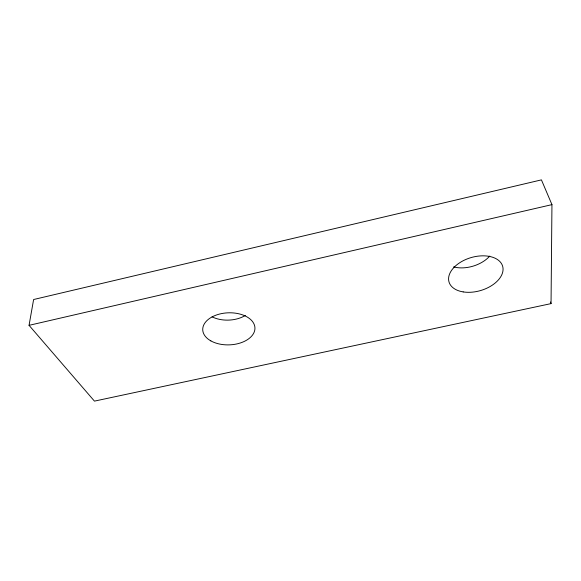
<?xml version="1.0" encoding="UTF-8"?>
<svg xmlns="http://www.w3.org/2000/svg" width="581" height="581" viewBox="0 0 581 581"><rect width="100%" height="100%" fill="white"/><g stroke="black" fill="none" stroke-linecap="round" stroke-linejoin="round"><path stroke-width="0.87" d="M551.042 303.616L551.95 204.635L541.427 179.878L33.618 299.52L29.05 325.338L94.449 401.122L551.042 303.616L550.41 301.967M29.05 325.338L551.95 204.635M489.783 256.076A27.184 17.336 -17.1 0 1 453.608 266.897M245.327 315.461A25.448 16.246 -1.9 0 1 212.065 316.841M463.18 291.909A27.946 17.154 -16.4 0 0 503.037 268.509A27.946 17.154 -16.4 0 0 461.241 261.799A27.946 17.154 -16.4 0 0 463.18 291.909M210.867 340.894A26.13 16.043 -2.1 0 0 254.231 331.991A26.13 16.043 -2.1 0 0 221.412 313.624A26.13 16.043 -2.1 0 0 210.867 340.894"/></g></svg>
